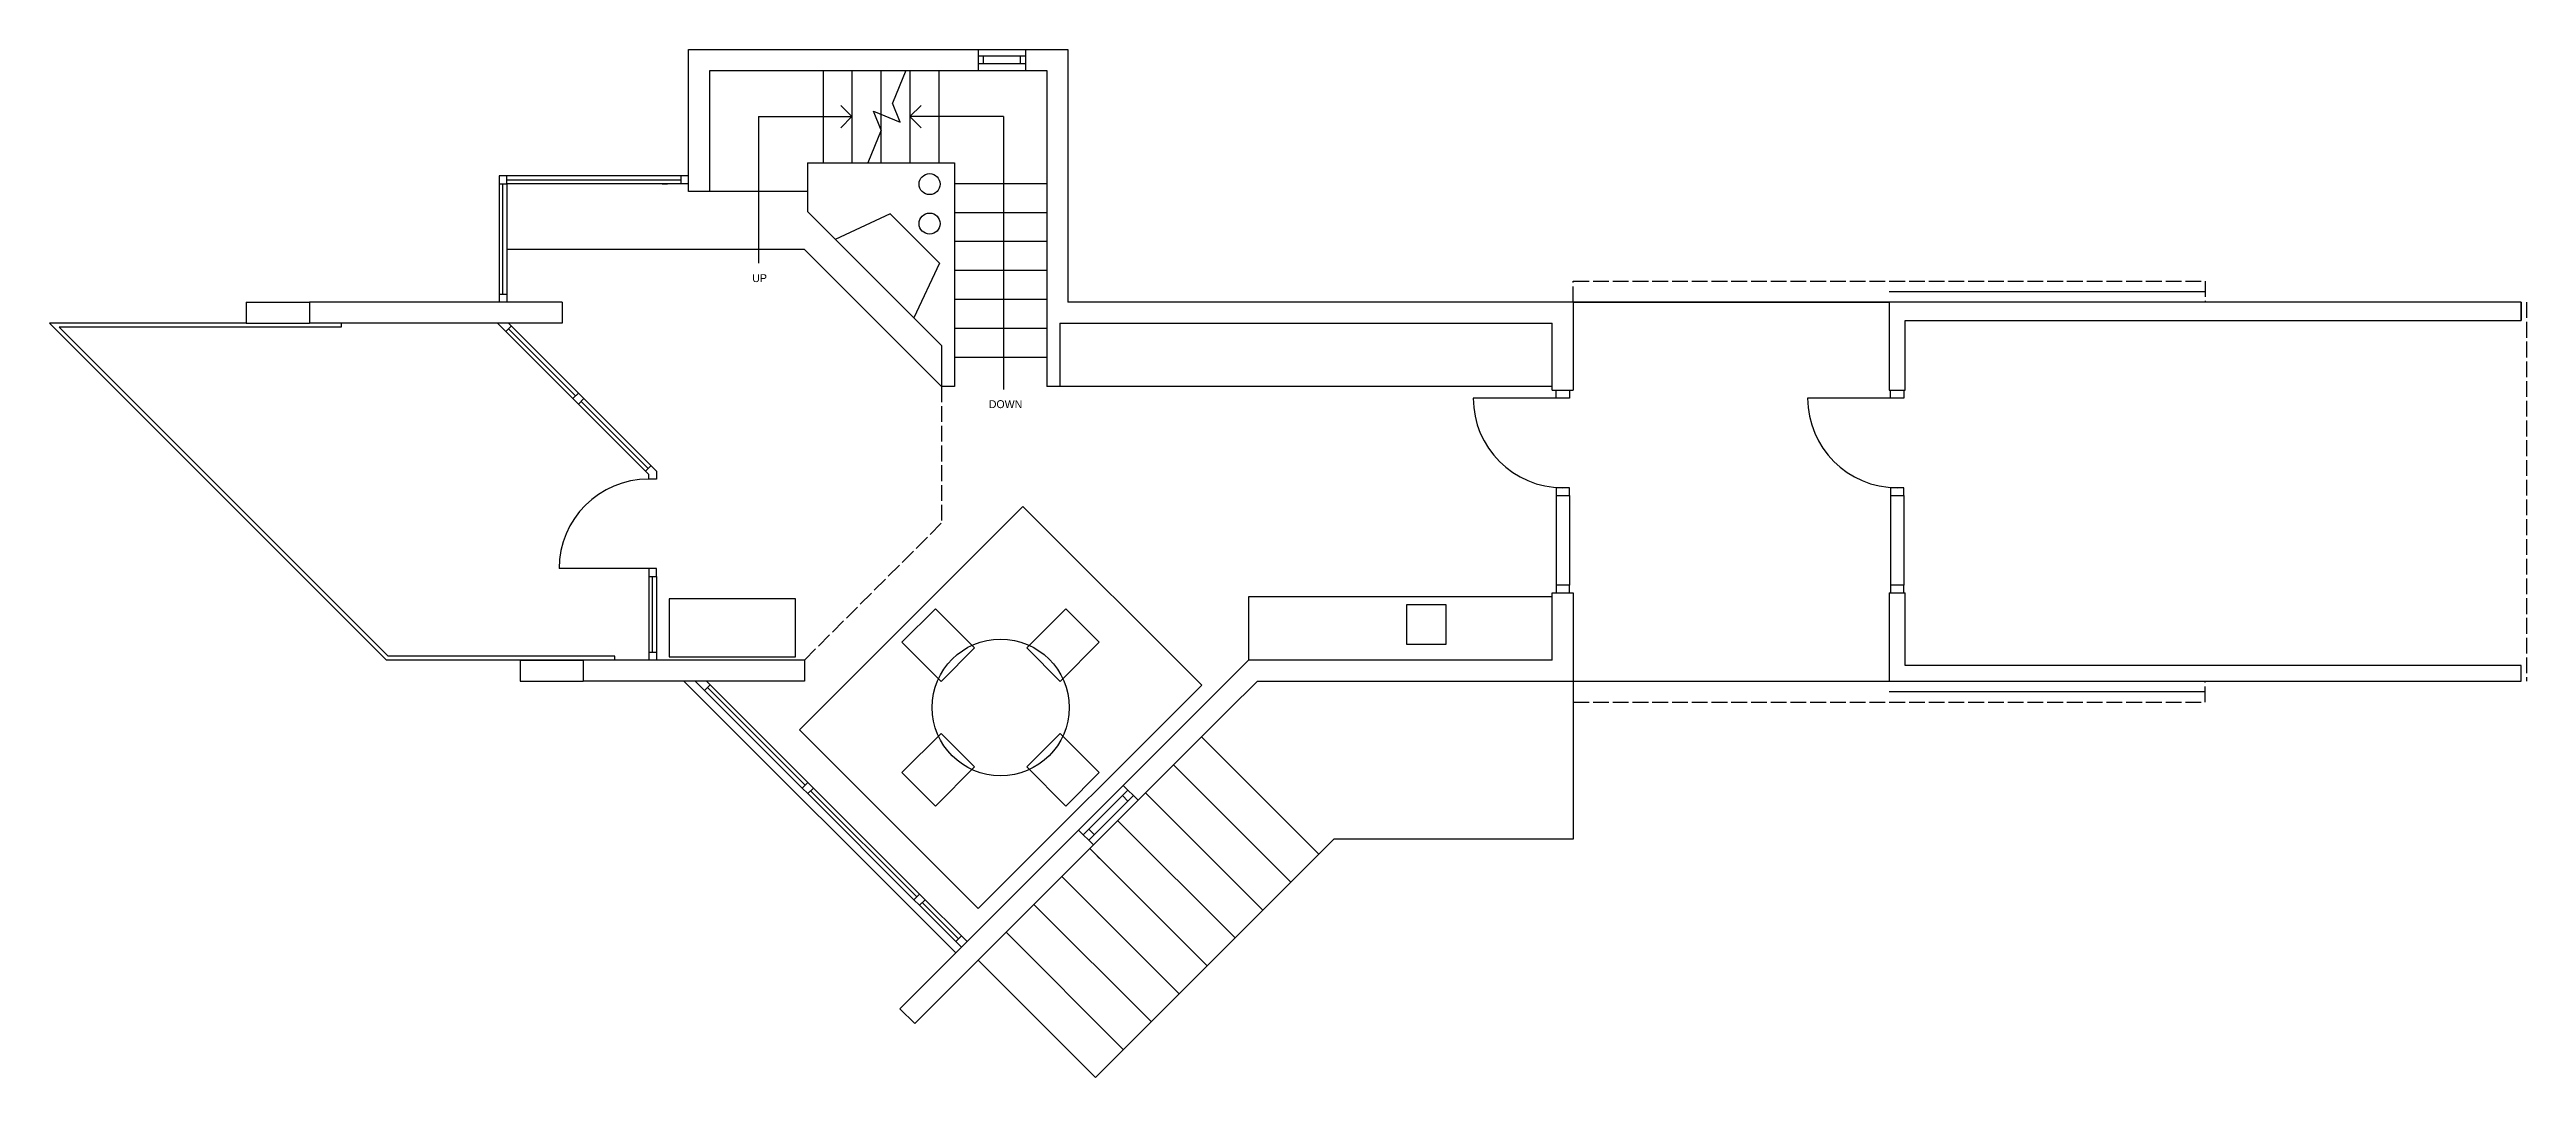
# Model space of a CAD drawing. Header units: inches. Extents: x -16498 to -561, y 141 to 7454.
# Drawn here: x -3482 to -2541, y 1555 to 1945 of the extents above; entities that cross this region are included whole.
import ezdxf

# ---------------------------------------------------------------- set-up
doc = ezdxf.new("R2010")
doc.units = ezdxf.units.IN
doc.header["$LTSCALE"] = 0.5
doc.header["$MEASUREMENT"] = 0
doc.linetypes.add('ACAD_ISO02W100', pattern=[15, 12, -3])
doc.layers.get('0').update_dxf_attribs({"color": 253})
for name, color, linetype in [('A-doors', 254, 'Continuous'), ('A-Elev-North', 7, 'Continuous'), ('A-Elev-South', 7, 'Continuous'), ('A-furniture', 33, 'Continuous'), ('A-glazing', 252, 'Continuous'), ('A-millwork', 252, 'Continuous'), ('A-soffit', 251, 'ACAD_ISO02W100'), ('A-stairs', 252, 'Continuous'), ('A-text', 254, 'Continuous'), ('A-walls', 7, 'Continuous')]:
    doc.layers.add(name, color=color, linetype=linetype)

msp = doc.modelspace()

# ---------------------------------------------------------------- linework, layer by layer
for p, q in [((-2903.21, 1849.22), (-2783.21, 1849.22)), ((-2783.21, 1849.22), (-2903.21, 1849.22)), ((-2903.21, 1705.22), (-2783.21, 1705.22))]:
    msp.add_line(p, q)
at = {"layer": 'A-doors'}
for p, q in [((-2783.21, 1853.22), (-2663.21, 1853.22)), ((-2909.71, 1815.72), (-2904.71, 1815.72)), ((-2909.71, 1812.72), (-2909.71, 1815.72)), ((-2904.71, 1815.72), (-2904.71, 1812.72)), ((-2782.71, 1815.72), (-2777.71, 1815.72)), ((-2782.71, 1812.72), (-2782.71, 1815.72)), ((-2777.71, 1815.72), (-2777.71, 1812.72)), ((-2907.21, 1812.72), (-2941.21, 1812.72)), ((-2904.71, 1812.72), (-2909.71, 1812.72)), ((-2780.21, 1812.72), (-2814.21, 1812.72)), ((-2777.71, 1812.72), (-2782.71, 1812.72)), ((-2904.71, 1778.72), (-2909.71, 1778.72)), ((-2909.71, 1778.72), (-2909.71, 1775.72)), ((-2904.71, 1775.72), (-2904.71, 1778.72)), ((-2777.71, 1778.72), (-2782.71, 1778.72)), ((-2782.71, 1778.72), (-2782.71, 1775.72)), ((-2777.71, 1775.72), (-2777.71, 1778.72)), ((-2909.71, 1775.72), (-2904.71, 1775.72)), ((-2782.71, 1775.72), (-2782.71, 1741.72)), ((-2782.71, 1775.72), (-2777.71, 1775.72)), ((-2777.71, 1775.72), (-2777.71, 1741.72)), ((-3254.37, 1748), (-3288.37, 1748)), ((-3251.37, 1748), (-3254.37, 1748)), ((-3254.37, 1748), (-3254.37, 1745)), ((-3254.37, 1745), (-3251.37, 1745)), ((-3251.37, 1745), (-3251.37, 1748)), ((-2904.71, 1741.72), (-2909.71, 1741.72)), ((-2909.71, 1741.72), (-2909.71, 1738.72)), ((-2904.71, 1738.72), (-2904.71, 1741.72)), ((-2777.71, 1741.72), (-2782.71, 1741.72)), ((-2782.71, 1741.72), (-2782.71, 1738.72)), ((-2777.71, 1738.72), (-2777.71, 1741.72)), ((-2909.71, 1738.72), (-2904.71, 1738.72)), ((-2782.71, 1738.72), (-2777.71, 1738.72)), ((-3254.37, 1716.22), (-3251.37, 1716.22)), ((-2783.21, 1701.22), (-2663.21, 1701.22))]:
    msp.add_line(p, q, dxfattribs=at)
for centre, start, end in [((-2907.21, 1812.72), 180, 270), ((-2780.21, 1812.72), 180, 270), ((-3254.37, 1748), 90, 180)]:
    msp.add_arc(centre, 34, start, end, dxfattribs=at)
at = {"layer": 'A-Elev-North', "color": 254}
for p, q in [((-3236.68, 1705.22), (-3233.14, 1701.68)), ((-3231.02, 1703.8), (-3232.44, 1705.22)), ((-3191.82, 1664.6), (-3193.94, 1666.72)), ((-3196.06, 1664.6), (-3193.94, 1662.47)), ((-3193.94, 1662.47), (-3192.88, 1663.53))]:
    msp.add_line(p, q, dxfattribs=at)
at = {"layer": 'A-Elev-North', "color": 7}
for p, q in [((-3153.63, 1622.17), (-3151.51, 1620.05)), ((-3151.51, 1624.29), (-3149.39, 1622.17)), ((-3137.72, 1606.26), (-3135.6, 1604.14)), ((-3135.6, 1608.38), (-3133.48, 1606.26))]:
    msp.add_line(p, q, dxfattribs=at)
at = {"layer": 'A-Elev-South', "color": 253}
for p, q in [((-3407.21, 1849.22), (-3383.21, 1849.22)), ((-3407.21, 1841.22), (-3383.21, 1841.22)), ((-3303.21, 1713.22), (-3279.21, 1713.22)), ((-3267.21, 1713.22), (-3267.21, 1714.72)), ((-3303.21, 1705.22), (-3279.21, 1705.22)), ((-2903.21, 1705.22), (-2903.21, 1645.22)), ((-3044.41, 1684.01), (-2999.87, 1639.47)), ((-3055.02, 1673.41), (-3010.47, 1628.86)), ((-3065.63, 1662.8), (-3021.08, 1618.25)), ((-3076.23, 1652.19), (-3031.68, 1607.65)), ((-3086.84, 1641.59), (-3042.29, 1597.04)), ((-2994.11, 1645.22), (-3084.72, 1554.61)), ((-2903.21, 1645.22), (-2994.11, 1645.22)), ((-3097.45, 1630.98), (-3052.9, 1586.43)), ((-3108.05, 1620.37), (-3063.5, 1575.83)), ((-3118.66, 1609.77), (-3074.11, 1565.22)), ((-3129.27, 1599.16), (-3084.72, 1554.61))]:
    msp.add_line(p, q, dxfattribs=at)
at = {"layer": 'A-Elev-South', "color": 7}
for p, q in [((-3153.33, 1575.1), (-3085.44, 1642.98)), ((-3158.98, 1580.76), (-3153.33, 1575.1))]:
    msp.add_line(p, q, dxfattribs=at)
at = {"layer": 'A-furniture'}
msp.add_lwpolyline([(-3197.08, 1686.73), (-3129.19, 1618.85), (-3044.34, 1703.7), (-3112.22, 1771.58)], close=True, dxfattribs=at)
for points in [[(-3246.56, 1736.48), (-3246.56, 1714.48), (-3198.56, 1714.48), (-3198.56, 1736.48), (-3246.56, 1736.48)], [(-3130.61, 1717.84), (-3145.46, 1732.69), (-3158.19, 1719.97), (-3143.34, 1705.12), (-3130.61, 1717.84)], [(-3098.08, 1705.12), (-3083.23, 1719.97), (-3095.96, 1732.69), (-3110.81, 1717.84), (-3098.08, 1705.12)], [(-3130.61, 1672.59), (-3145.46, 1657.74), (-3158.19, 1670.47), (-3143.34, 1685.32), (-3130.61, 1672.59)], [(-3098.08, 1685.32), (-3083.23, 1670.47), (-3095.96, 1657.74), (-3110.81, 1672.59), (-3098.08, 1685.32)]]:
    msp.add_lwpolyline(points, dxfattribs=at)
msp.add_circle((-3120.71, 1695.22), 26, dxfattribs=at)
at = {"layer": 'A-glazing'}
for p, q in [((-3111.21, 1942.72), (-3129.21, 1942.72)), ((-3111.21, 1939.72), (-3129.21, 1939.72)), ((-3127.21, 1939.72), (-3127.21, 1942.72)), ((-3113.21, 1939.72), (-3113.21, 1942.72)), ((-3239.21, 1897.22), (-3311.21, 1897.22)), ((-3311.21, 1897.22), (-3311.21, 1894.22)), ((-3311.21, 1894.22), (-3311.21, 1849.22)), ((-3311.21, 1894.22), (-3308.21, 1894.22)), ((-3309.71, 1852.22), (-3309.71, 1894.22)), ((-3308.21, 1894.22), (-3308.21, 1897.22)), ((-3308.21, 1895.72), (-3242.21, 1895.72)), ((-3239.21, 1894.22), (-3308.21, 1894.22)), ((-3308.21, 1894.22), (-3308.21, 1849.22)), ((-3247.21, 1897.22), (-3249.21, 1897.22)), ((-3249.21, 1894.22), (-3247.21, 1894.22)), ((-3242.21, 1897.22), (-3242.21, 1894.22)), ((-3311.21, 1852.22), (-3308.21, 1852.22)), ((-3254.37, 1783.76), (-3311.83, 1841.22)), ((-3306.53, 1840.16), (-3308.65, 1838.03)), ((-3282.13, 1813.64), (-3307.59, 1839.09)), ((-3281.07, 1814.7), (-3283.19, 1812.58)), ((-3278.95, 1812.58), (-3281.07, 1810.46)), ((-3254.56, 1786.06), (-3280.01, 1811.52)), ((-3253.49, 1787.12), (-3255.62, 1785)), ((-3254.37, 1782), (-3254.37, 1783.76)), ((-3251.37, 1782), (-3254.37, 1782)), ((-3251.37, 1785), (-3251.37, 1782)), ((-2909.71, 1775.72), (-2909.71, 1741.72)), ((-2904.71, 1775.72), (-2904.71, 1741.72)), ((-3252.87, 1716.22), (-3252.87, 1745)), ((-3137.77, 1601.97), (-3240.97, 1705.17)), ((-3195, 1665.66), (-3232.08, 1702.74)), ((-3193.94, 1666.72), (-3231.02, 1703.8)), ((-3196.06, 1664.6), (-3233.14, 1701.68)), ((-3153.63, 1622.17), (-3193.94, 1662.47)), ((-3152.57, 1623.23), (-3192.88, 1663.53)), ((-3151.51, 1624.29), (-3191.82, 1664.6)), ((-3089.33, 1646.87), (-3072.36, 1663.84)), ((-3072.36, 1659.6), (-3074.48, 1661.72)), ((-3085.1, 1646.86), (-3087.22, 1648.98)), ((-3081.88, 1636.65), (-3084, 1638.77)), ((-3137.72, 1606.26), (-3151.51, 1620.05)), ((-3136.66, 1607.32), (-3150.45, 1621.11)), ((-3135.6, 1608.38), (-3149.39, 1622.17))]:
    msp.add_line(p, q, dxfattribs=at)
at = {"layer": 'A-glazing', "color": 252}
for p, q in [((-3251.37, 1785), (-3307.59, 1841.22)), ((-3254.37, 1745), (-3254.37, 1713.22)), ((-3251.37, 1745), (-3251.37, 1713.22))]:
    msp.add_line(p, q, dxfattribs=at)
at = {"layer": 'A-glazing', "color": 254}
for p, q in [((-3233.14, 1701.68), (-3231.02, 1703.8)), ((-3196.06, 1664.6), (-3193.94, 1666.72)), ((-3193.94, 1662.47), (-3191.82, 1664.6)), ((-3153.63, 1622.17), (-3151.51, 1624.29)), ((-3151.51, 1620.05), (-3149.39, 1622.17)), ((-3137.72, 1606.26), (-3135.6, 1608.38))]:
    msp.add_line(p, q, dxfattribs=at)
at = {"layer": 'A-glazing', "color": 253}
for p, q in [((-3091.1, 1648.64), (-3074.13, 1665.61)), ((-3087.21, 1644.75), (-3070.24, 1661.72)), ((-3085.44, 1642.98), (-3068.47, 1659.95))]:
    msp.add_line(p, q, dxfattribs=at)
at = {"layer": 'A-millwork'}
for p, q in [((-3407.21, 1841.22), (-3481.93, 1841.22)), ((-3353.93, 1713.22), (-3481.93, 1841.22)), ((-3371.21, 1839.72), (-3478.3, 1839.72)), ((-3353.3, 1714.72), (-3478.3, 1839.72)), ((-3371.21, 1841.22), (-3371.21, 1839.72)), ((-2911.21, 1817.22), (-3098.21, 1817.22)), ((-2911.21, 1737.22), (-3026.52, 1737.22)), ((-3026.52, 1737.22), (-3026.52, 1713.22)), ((-2966.52, 1734.22), (-2966.52, 1719.22)), ((-2951.52, 1734.22), (-2966.52, 1734.22)), ((-2951.52, 1719.22), (-2951.52, 1734.22)), ((-3279.21, 1713.22), (-3353.93, 1713.22)), ((-3267.21, 1714.72), (-3353.3, 1714.72)), ((-2966.52, 1719.22), (-2951.52, 1719.22))]:
    msp.add_line(p, q, dxfattribs=at)
at = {"layer": 'A-soffit'}
for p, q in [((-2903.21, 1857.22), (-2663.21, 1857.22)), ((-2903.21, 1849.22), (-2903.21, 1857.22)), ((-2663.21, 1857.22), (-2663.21, 1849.22)), ((-2541.21, 1849.22), (-2541.21, 1705.22)), ((-3143.21, 1817.22), (-3143.21, 1765.22)), ((-3195.21, 1713.22), (-3143.21, 1765.22)), ((-2903.21, 1705.22), (-2903.21, 1697.22)), ((-2663.21, 1697.22), (-2663.21, 1705.22)), ((-2903.21, 1697.22), (-2663.21, 1697.22))]:
    msp.add_line(p, q, dxfattribs=at)
at = {"layer": 'A-stairs'}
for p, q in [((-3188.17, 1937.22), (-3188.17, 1902.22)), ((-3177.17, 1937.22), (-3177.17, 1902.22)), ((-3166.17, 1937.22), (-3166.17, 1902.22)), ((-3156.67, 1937.22), (-3161.81, 1924.8)), ((-3155.17, 1937.22), (-3155.17, 1902.22)), ((-3144.17, 1937.22), (-3144.17, 1902.22)), ((-3166.02, 1914.63), (-3169, 1921.82)), ((-3169, 1921.82), (-3158.84, 1917.61)), ((-3158.84, 1917.61), (-3161.81, 1924.8)), ((-3166.02, 1914.63), (-3171.17, 1902.22)), ((-3194.12, 1891.22), (-3231.21, 1891.22)), ((-3103.21, 1894.22), (-3138.21, 1894.22)), ((-3103.21, 1883.22), (-3138.21, 1883.22)), ((-3103.21, 1872.22), (-3138.21, 1872.22)), ((-3195.21, 1869.22), (-3308.21, 1869.22)), ((-3143.21, 1817.22), (-3195.21, 1869.22)), ((-3103.21, 1861.22), (-3138.21, 1861.22)), ((-3103.21, 1850.22), (-3138.21, 1850.22)), ((-3103.21, 1839.22), (-3138.21, 1839.22)), ((-3103.21, 1828.22), (-3138.21, 1828.22))]:
    msp.add_line(p, q, dxfattribs=at)
at = {"layer": 'A-text'}
for p, q in [((-3212.67, 1919.72), (-3212.67, 1863.98)), ((-3212.67, 1919.72), (-3177.17, 1919.72)), ((-3177.17, 1919.72), (-3181.41, 1923.96)), ((-3177.17, 1919.72), (-3181.41, 1915.47)), ((-3155.17, 1919.72), (-3150.92, 1923.96)), ((-3119.67, 1919.72), (-3155.17, 1919.72)), ((-3155.17, 1919.72), (-3150.92, 1915.47)), ((-3119.67, 1919.72), (-3119.67, 1816.08))]:
    msp.add_line(p, q, dxfattribs=at)
at = {"layer": 'A-walls'}
for p, q in [((-3239.21, 1945.22), (-3129.21, 1945.22)), ((-3239.21, 1891.22), (-3239.21, 1945.22)), ((-3129.21, 1945.22), (-3129.21, 1937.22)), ((-3111.21, 1945.22), (-3111.21, 1937.22)), ((-3111.21, 1945.22), (-3095.21, 1945.22)), ((-3095.21, 1945.22), (-3095.21, 1849.22)), ((-3231.21, 1937.22), (-3129.21, 1937.22)), ((-3231.21, 1891.22), (-3231.21, 1937.22)), ((-3111.21, 1937.22), (-3103.21, 1937.22)), ((-3103.21, 1937.22), (-3103.21, 1817.22)), ((-3194.12, 1902.22), (-3138.21, 1902.22)), ((-3194.12, 1902.22), (-3194.12, 1883.68)), ((-3138.21, 1902.22), (-3138.21, 1817.22)), ((-3231.21, 1891.22), (-3239.21, 1891.22)), ((-3183.65, 1873.22), (-3194.12, 1883.68)), ((-3162.71, 1882.78), (-3183.51, 1873.08)), ((-3143.98, 1864.05), (-3162.71, 1882.78)), ((-3183.65, 1873.22), (-3153.68, 1843.24)), ((-3143.98, 1864.05), (-3153.68, 1843.24)), ((-3287.21, 1849.22), (-3383.21, 1849.22)), ((-3383.21, 1849.22), (-3383.21, 1841.22)), ((-3287.21, 1849.22), (-3287.21, 1841.22)), ((-2903.21, 1849.22), (-3095.21, 1849.22)), ((-2903.21, 1849.22), (-2903.21, 1815.72)), ((-2783.21, 1849.22), (-2783.21, 1815.72)), ((-2543.21, 1849.22), (-2783.21, 1849.22)), ((-2543.21, 1842.22), (-2543.21, 1849.22)), ((-2543.21, 1849.22), (-2543.21, 1842.22)), ((-3287.21, 1841.22), (-3383.21, 1841.22)), ((-3143.21, 1832.77), (-3153.68, 1843.24)), ((-3098.21, 1841.22), (-3098.21, 1817.22)), ((-3098.21, 1841.22), (-2911.21, 1841.22)), ((-2911.21, 1815.72), (-2911.21, 1841.22)), ((-2777.21, 1815.72), (-2777.21, 1842.22)), ((-2777.21, 1842.22), (-2543.21, 1842.22)), ((-3143.21, 1832.77), (-3143.21, 1817.22)), ((-3138.21, 1817.22), (-3143.21, 1817.22)), ((-3098.21, 1817.22), (-3103.21, 1817.22)), ((-2911.21, 1815.72), (-2903.21, 1815.72)), ((-2783.21, 1815.72), (-2777.21, 1815.72)), ((-2911.21, 1738.72), (-2903.21, 1738.72)), ((-2911.21, 1713.22), (-2911.21, 1738.72)), ((-2903.21, 1738.72), (-2903.21, 1705.22)), ((-2783.21, 1738.72), (-2777.21, 1738.72)), ((-2783.21, 1738.72), (-2783.21, 1705.22)), ((-2777.21, 1711.22), (-2777.21, 1738.72)), ((-3195.21, 1713.22), (-3279.21, 1713.22)), ((-3279.21, 1713.22), (-3279.21, 1705.22)), ((-3195.21, 1713.22), (-3195.21, 1705.22)), ((-3074.13, 1665.61), (-3026.52, 1713.22)), ((-2911.21, 1713.22), (-3026.52, 1713.22)), ((-3195.21, 1705.22), (-3279.21, 1705.22)), ((-3023.21, 1705.22), (-3034.53, 1693.89)), ((-3023.21, 1705.22), (-2903.21, 1705.22)), ((-2783.21, 1705.22), (-2543.21, 1705.22)), ((-2543.21, 1711.22), (-2777.21, 1711.22)), ((-2543.21, 1705.22), (-2543.21, 1711.22)), ((-3034.53, 1693.89), (-3068.47, 1659.95)), ((-3068.47, 1659.95), (-3074.13, 1665.61)), ((-3158.98, 1580.76), (-3091.1, 1648.64)), ((-3085.44, 1642.98), (-3091.1, 1648.64))]:
    msp.add_line(p, q, dxfattribs=at)
at = {"layer": 'A-walls', "color": 253}
for p, q in [((-3129.21, 1945.22), (-3111.21, 1945.22)), ((-3129.21, 1937.22), (-3111.21, 1937.22)), ((-3407.21, 1849.22), (-3407.21, 1841.22)), ((-3303.21, 1713.22), (-3303.21, 1705.22))]:
    msp.add_line(p, q, dxfattribs=at)
at = {"layer": 'A-walls'}
for centre in [(-3147.69, 1894.07), (-3147.69, 1879.07)]:
    msp.add_circle(centre, 4, dxfattribs=at)

# ---------------------------------------------------------------- texts
at = {"layer": 'A-text'}
for s, p in [('UP', (-3215.04, 1856.85)), ('DOWN', (-3125.19, 1808.96))]:
    msp.add_text(s, height=3, dxfattribs=at).set_placement(p)

doc.saveas('drawing.dxf')
